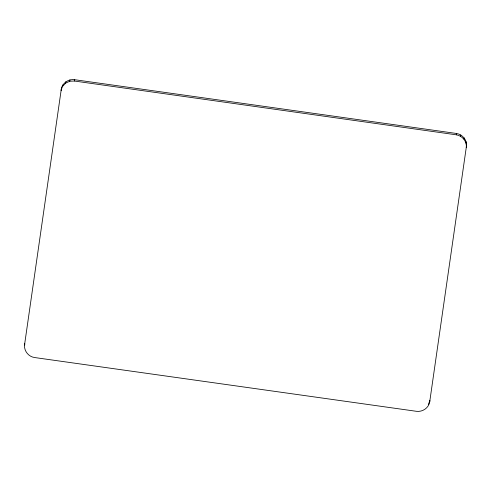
<?xml version="1.0" encoding="UTF-8"?>
<svg xmlns="http://www.w3.org/2000/svg" width="491" height="491" viewBox="0 0 491 491"><rect width="100%" height="100%" fill="white"/><g stroke="black" fill="none" stroke-linecap="round" stroke-linejoin="round"><path stroke-width="0.74" d="M24.55 344.842L61.301 89.104C62.339 82.991 68.421 78.922 74.466 79.677L456.464 133.472C462.473 134.411 467.18 140.015 466.45 146.158L429.699 401.896C428.661 408.009 422.579 412.078 416.534 411.323L34.536 357.528C27.95 356.576 23.323 350.003 24.697 343.491L24.789 344.946M61.301 89.104L61.154 90.448L62.787 84.998M62.645 86.342L65.671 83.108L65.812 81.764M65.671 83.108L69.771 81.236L69.912 79.892M69.771 81.236L74.319 81.021L74.466 79.677M466.45 146.158L466.303 147.509C467.033 141.359 462.326 135.755 456.317 134.816L456.464 133.472M429.699 401.896L429.846 400.552L428.355 404.658M460.626 136.283L460.773 134.933M464.038 139.211L464.185 137.861M466.033 143.151L466.18 141.807M74.319 81.021L456.317 134.816"/></g></svg>
